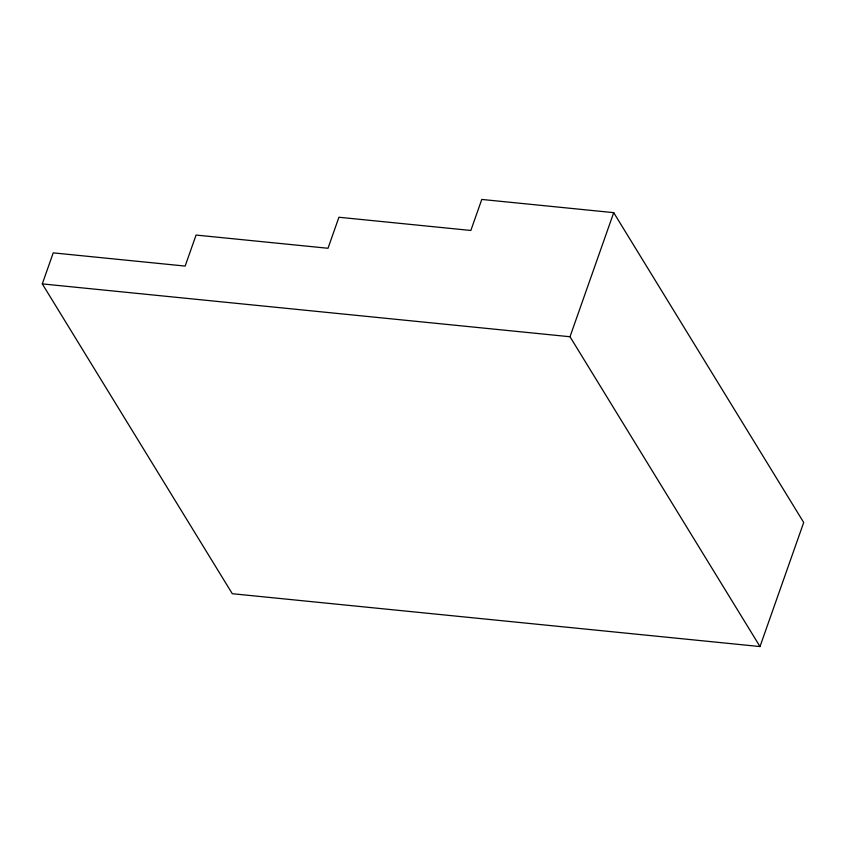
<?xml version="1.0" encoding="UTF-8"?>
<svg xmlns="http://www.w3.org/2000/svg" width="846" height="846" viewBox="0 0 846 846"><rect width="100%" height="100%" fill="white"/><g stroke="black" fill="none" stroke-linecap="round" stroke-linejoin="round"><path stroke-width="1.27" d="M42.3 283.896L53.224 252.869L185.147 266.078L196.071 235.061L328.005 248.269L338.929 217.253L470.852 230.461L481.776 199.445L613.71 212.653L803.7 522.479L760.004 646.556L232.29 593.712L42.3 283.896L570.003 336.74L760.004 646.556M570.003 336.74L613.71 212.653"/></g></svg>
